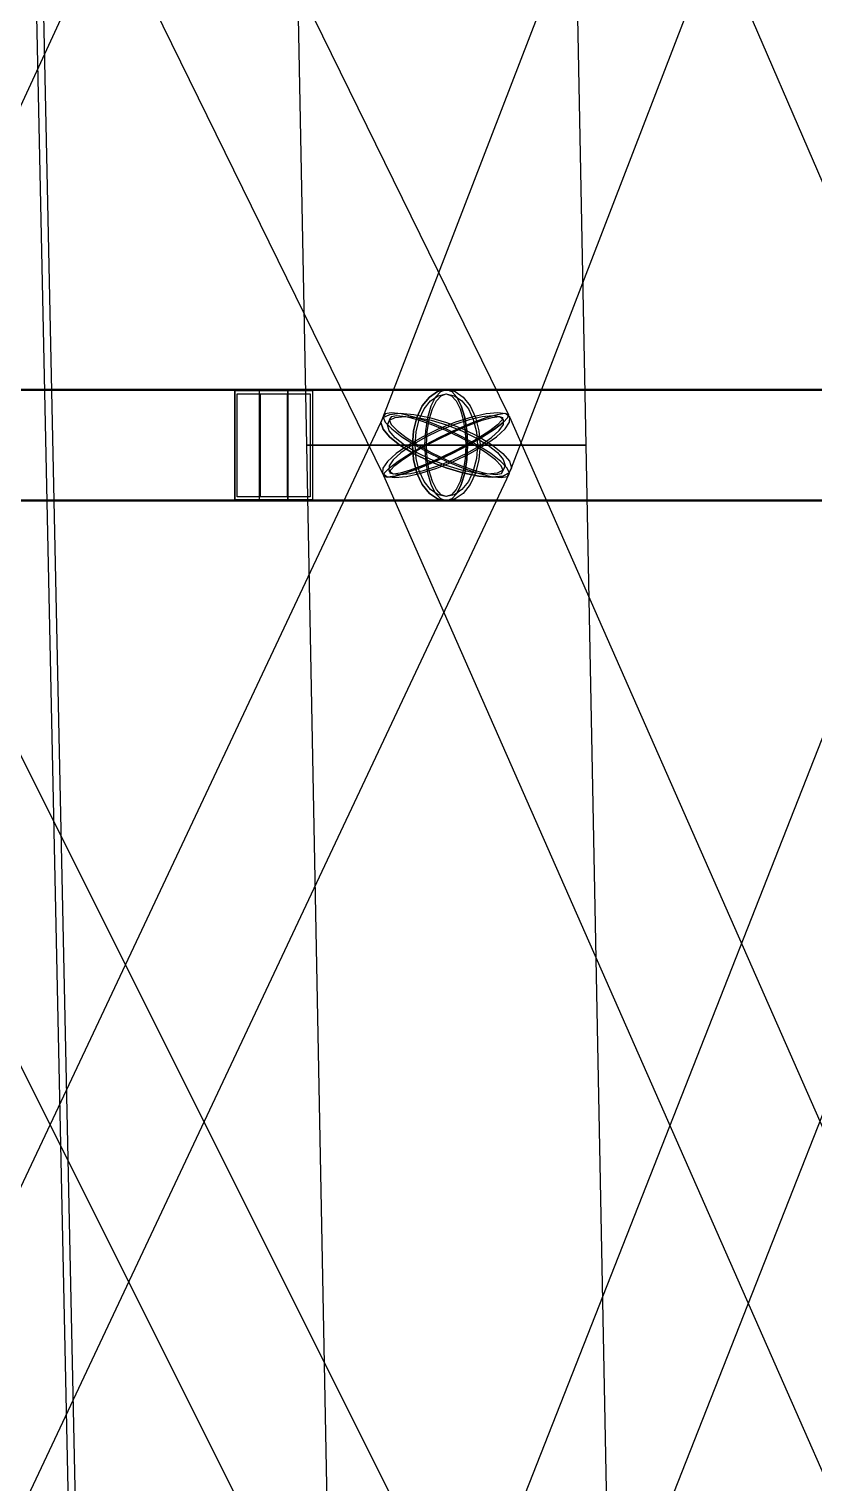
# Model space of a CAD drawing. Header units: millimetres. Extents: x -123812 to 252100, y -3000 to 639000.
# Drawn here: x 3463 to 6329, y 466211 to 471519 of the extents above; entities that cross this region are included whole.
import ezdxf

# ---------------------------------------------------------------- set-up
doc = ezdxf.new("R2010")
doc.units = ezdxf.units.MM
doc.layers.add('D-STR-STRC', color=7, linetype='Continuous', lineweight=25)

msp = doc.modelspace()

# ---------------------------------------------------------------- linework, layer by layer
at = {"layer": 'D-STR-STRC'}
for points in [[(2812.7, 469899), (5120.6, 474899), (5112.2, 474917.5), (5088.7, 474941.7), (5051.6, 474969.8), (5003.3, 475000), (4947.3, 475030.2), (4887.3, 475058.3), (4827.4, 475082.5), (4771.7, 475101), (4723.9, 475112.7), (4687.5, 475116.7), (4664.7, 475112.7), (4657.2, 475101), (2349.3, 470101)], [(2303.1, 474887.3), (4758.5, 469887.3), (4771.8, 469883.3), (4799.7, 469887.3), (4840.2, 469899), (4890.7, 469917.5), (4947.7, 469941.7), (5007.4, 469969.8), (5065.5, 470000), (5118.3, 470030.2), (5162.1, 470058.3), (5193.8, 470082.5), (5211.4, 470101), (5213.7, 470112.7), (2758.2, 475112.7)], [(4655.8, 474899), (6818.4, 469899), (6833.1, 469887.3), (6862.7, 469883.3), (6905.1, 469887.3), (6957.5, 469899), (7016.4, 469917.5), (7077.6, 469941.7), (7137, 469969.8), (7190.6, 470000), (7234.7, 470030.2), (7266.3, 470058.3), (7283.3, 470082.5), (7284.5, 470101), (5121.9, 475101)], [(6675.3, 475082.5), (4747.5, 470082.5), (4755.4, 470058.3), (4779.1, 470030.2), (4816.9, 470000), (4866.2, 469969.8), (4923.7, 469941.7), (4985.4, 469917.5), (5047.2, 469899), (5104.8, 469887.3), (5154.4, 469883.3), (5192.4, 469887.3), (5216.4, 469899), (5224.7, 469917.5), (7152.6, 474917.5)], [(3975.3, 450004.2), (3442.9, 475004.2), (3436, 475012.5), (3415.7, 475019.9), (3383.4, 475025.9), (3341.4, 475030.2), (3292.4, 475032.5), (3239.8, 475032.5), (3187.2, 475030.3), (3138.2, 475026), (3096.1, 475020), (3063.8, 475012.6), (3043.6, 475004.3), (3036.6, 474995.8), (3569, 449995.8)], [(2581, 469796.8), (4986.1, 469796.8), (5006.2, 469803.7), (5025, 469824), (5041.1, 469856.3), (5053.5, 469898.4), (5061.2, 469947.4), (5063.9, 470000), (5061.2, 470052.6), (5053.5, 470101.6), (5041.1, 470143.7), (5025, 470176), (5006.2, 470196.3), (4986.1, 470203.2), (2581, 470203.2)], [(2581, 469796.8), (4986.1, 469796.8), (5006.2, 469803.7), (5025, 469824), (5041.1, 469856.3), (5053.5, 469898.4), (5061.2, 469947.4), (5063.9, 470000), (5061.2, 470052.6), (5053.5, 470101.6), (5041.1, 470143.7), (5025, 470176), (5006.2, 470196.3), (4986.1, 470203.2), (2581, 470203.2)], [(7051.4, 470203.2), (4986.1, 470203.2), (4954.1, 470196.3), (4924.3, 470176), (4898.6, 470143.7), (4879, 470101.6), (4866.6, 470052.6), (4862.4, 470000), (4866.6, 469947.4), (4879, 469898.4), (4898.6, 469856.3), (4924.3, 469824), (4954.1, 469803.7), (4986.1, 469796.8), (7051.4, 469796.8)], [(7051.4, 470203.2), (4986.1, 470203.2), (4954.1, 470196.3), (4924.3, 470176), (4898.6, 470143.7), (4879, 470101.6), (4866.6, 470052.6), (4862.4, 470000), (4866.6, 469947.4), (4879, 469898.4), (4898.6, 469856.3), (4924.3, 469824), (4954.1, 469803.7), (4986.1, 469796.8), (7051.4, 469796.8)], [(2354.3, 469885.6), (4856.6, 464885.6), (4870, 464881.6), (4897.9, 464885.6), (4938.5, 464897.4), (4988.9, 464916.2), (5045.8, 464940.8), (5105.2, 464969.3), (5163.1, 465000), (5215.6, 465030.7), (5259.1, 465059.2), (5290.6, 465083.8), (5308, 465102.6), (5310, 465114.4), (2807.7, 470114.4)], [(2862.2, 464897.4), (5217, 469897.4), (5208.7, 469916.2), (5185.3, 469940.8), (5148.3, 469969.3), (5100.2, 470000), (5044.4, 470030.7), (4984.6, 470059.2), (4924.8, 470083.8), (4869.3, 470102.6), (4821.7, 470114.4), (4785.4, 470118.4), (4762.7, 470114.4), (4755.2, 470102.6), (2400.4, 465102.6)], [(7421.3, 465102.6), (5218.5, 470102.6), (5203.6, 470114.4), (5173.9, 470118.4), (5131.4, 470114.4), (5079, 470102.6), (5020.3, 470083.8), (4959.2, 470059.2), (4900, 470030.7), (4846.6, 470000), (4802.8, 469969.3), (4771.4, 469940.8), (4754.7, 469916.2), (4753.7, 469897.4), (6956.6, 464897.4)], [(5321.4, 464916.2), (7289.5, 469916.2), (7281.6, 469940.8), (7258, 469969.3), (7220.4, 470000), (7171.2, 470030.7), (7113.9, 470059.2), (7052.3, 470083.8), (6990.6, 470102.6), (6933.1, 470114.4), (6883.6, 470118.4), (6845.6, 470114.4), (6821.7, 470102.6), (6813.3, 470083.8), (4845.2, 465083.8)]]:
    msp.add_lwpolyline(points, dxfattribs=at)
for points in [[(3062, 475000), (3594.4, 450000), (3950, 450000), (3417.6, 475000)], [(3062, 475000), (3594.4, 450000), (3950, 450000), (3417.6, 475000)], [(4378.8, 475000), (4475.6, 470000), (5496.6, 470000), (5399, 475000)], [(4378.8, 475000), (4475.6, 470000), (5496.6, 470000), (5399, 475000)], [(-51.8, 469800), (4407.7, 469800), (4407.7, 470200), (-51.8, 470200)], [(-51.8, 469800), (4407.7, 469800), (4407.7, 470200), (-51.8, 470200)], [(4214.5, 469800), (7686.1, 469800), (7686.1, 470200), (4214.5, 470200)], [(4214.5, 470200), (4497.3, 470200), (4497.3, 469800), (4214.5, 469800)], [(4214.5, 469800), (7686.1, 469800), (7686.1, 470200), (4214.5, 470200)], [(4214.5, 470200), (4497.3, 470200), (4497.3, 469800), (4214.5, 469800)], [(4223, 470188), (4488.8, 470188), (4488.8, 469812), (4223, 469812)], [(4223, 470188), (4488.8, 470188), (4488.8, 469812), (4223, 469812)], [(4304.1, 470200), (4407.7, 470200), (4407.7, 469800), (4304.1, 469800)], [(4304.1, 470200), (4407.7, 470200), (4407.7, 469800), (4304.1, 469800)], [(4307.3, 470188), (4404.6, 470188), (4404.6, 469812), (4307.3, 469812)], [(4307.3, 470188), (4404.6, 470188), (4404.6, 469812), (4307.3, 469812)], [(5109.8, 470000), (5105.6, 469947.4), (5093.2, 469898.4), (5073.6, 469856.3), (5048, 469824), (5018.1, 469803.7), (4986.1, 469796.8), (4954.1, 469803.7), (4924.3, 469824), (4898.6, 469856.3), (4879, 469898.4), (4866.6, 469947.4), (4862.4, 470000), (4866.6, 470052.6), (4879, 470101.6), (4898.6, 470143.7), (4924.3, 470176), (4954.1, 470196.3), (4986.1, 470203.2), (5018.1, 470196.3), (5048, 470176), (5073.6, 470143.7), (5093.2, 470101.6), (5105.6, 470052.6)], [(5109.8, 470000), (5105.6, 469947.4), (5093.2, 469898.4), (5073.6, 469856.3), (5048, 469824), (5018.1, 469803.7), (4986.1, 469796.8), (4954.1, 469803.7), (4924.3, 469824), (4898.6, 469856.3), (4879, 469898.4), (4866.6, 469947.4), (4862.4, 470000), (4866.6, 470052.6), (4879, 470101.6), (4898.6, 470143.7), (4924.3, 470176), (4954.1, 470196.3), (4986.1, 470203.2), (5018.1, 470196.3), (5048, 470176), (5073.6, 470143.7), (5093.2, 470101.6), (5105.6, 470052.6)], [(5100.1, 470000), (5096.2, 469951.5), (5084.8, 469906.4), (5066.7, 469867.6), (5043.1, 469837.9), (5015.6, 469819.2), (4986.1, 469812.8), (4956.6, 469819.2), (4929.1, 469837.9), (4905.5, 469867.6), (4887.4, 469906.4), (4876, 469951.5), (4872.2, 470000), (4876, 470048.5), (4887.4, 470093.6), (4905.5, 470132.4), (4929.1, 470162.1), (4956.6, 470180.8), (4986.1, 470187.2), (5015.6, 470180.8), (5043.1, 470162.1), (5066.7, 470132.4), (5084.8, 470093.6), (5096.2, 470048.5)], [(5100.1, 470000), (5096.2, 469951.5), (5084.8, 469906.4), (5066.7, 469867.6), (5043.1, 469837.9), (5015.6, 469819.2), (4986.1, 469812.8), (4956.6, 469819.2), (4929.1, 469837.9), (4905.5, 469867.6), (4887.4, 469906.4), (4876, 469951.5), (4872.2, 470000), (4876, 470048.5), (4887.4, 470093.6), (4905.5, 470132.4), (4929.1, 470162.1), (4956.6, 470180.8), (4986.1, 470187.2), (5015.6, 470180.8), (5043.1, 470162.1), (5066.7, 470132.4), (5084.8, 470093.6), (5096.2, 470048.5)], [(5063.9, 470000), (5061.2, 469947.4), (5053.5, 469898.4), (5041.1, 469856.3), (5025, 469824), (5006.2, 469803.7), (4986.1, 469796.8), (4966, 469803.7), (4947.2, 469824), (4931.1, 469856.3), (4918.8, 469898.4), (4911, 469947.4), (4908.3, 470000), (4911, 470052.6), (4918.8, 470101.6), (4931.1, 470143.7), (4947.2, 470176), (4966, 470196.3), (4986.1, 470203.2), (5006.2, 470196.3), (5025, 470176), (5041.1, 470143.7), (5053.5, 470101.6), (5061.2, 470052.6)], [(5063.9, 470000), (5061.2, 469947.4), (5053.5, 469898.4), (5041.1, 469856.3), (5025, 469824), (5006.2, 469803.7), (4986.1, 469796.8), (4966, 469803.7), (4947.2, 469824), (4931.1, 469856.3), (4918.8, 469898.4), (4911, 469947.4), (4908.3, 470000), (4911, 470052.6), (4918.8, 470101.6), (4931.1, 470143.7), (4947.2, 470176), (4966, 470196.3), (4986.1, 470203.2), (5006.2, 470196.3), (5025, 470176), (5041.1, 470143.7), (5053.5, 470101.6), (5061.2, 470052.6)], [(5057.7, 470000), (5055.3, 469951.5), (5048.2, 469906.4), (5036.8, 469867.6), (5021.9, 469837.9), (5004.7, 469819.2), (4986.1, 469812.8), (4967.6, 469819.2), (4950.3, 469837.9), (4935.5, 469867.6), (4924.1, 469906.4), (4916.9, 469951.5), (4914.5, 470000), (4916.9, 470048.5), (4924.1, 470093.6), (4935.5, 470132.4), (4950.3, 470162.1), (4967.6, 470180.8), (4986.1, 470187.2), (5004.7, 470180.8), (5021.9, 470162.1), (5036.8, 470132.4), (5048.2, 470093.6), (5055.3, 470048.5)], [(5057.7, 470000), (5055.3, 469951.5), (5048.2, 469906.4), (5036.8, 469867.6), (5021.9, 469837.9), (5004.7, 469819.2), (4986.1, 469812.8), (4967.6, 469819.2), (4950.3, 469837.9), (4935.5, 469867.6), (4924.1, 469906.4), (4916.9, 469951.5), (4914.5, 470000), (4916.9, 470048.5), (4924.1, 470093.6), (4935.5, 470132.4), (4950.3, 470162.1), (4967.6, 470180.8), (4986.1, 470187.2), (5004.7, 470180.8), (5021.9, 470162.1), (5036.8, 470132.4), (5048.2, 470093.6), (5055.3, 470048.5)], [(5155.3, 470000), (5193.1, 469969.8), (5216.8, 469941.7), (5224.7, 469917.5), (5216.4, 469899), (5192.4, 469887.3), (5154.4, 469883.3), (5104.8, 469887.3), (5047.2, 469899), (4985.4, 469917.5), (4923.7, 469941.7), (4866.2, 469969.8), (4816.9, 470000), (4779.1, 470030.2), (4755.4, 470058.3), (4747.5, 470082.5), (4755.8, 470101), (4779.8, 470112.7), (4817.8, 470116.7), (4867.4, 470112.7), (4925, 470101), (4986.8, 470082.5), (5048.5, 470058.3), (5106, 470030.2)], [(4846.6, 470000), (4802.8, 469969.3), (4771.4, 469940.8), (4754.7, 469916.2), (4753.7, 469897.4), (4768.6, 469885.6), (4798.3, 469881.6), (4840.8, 469885.6), (4893.2, 469897.4), (4951.9, 469916.2), (5013, 469940.8), (5072.2, 469969.3), (5125.6, 470000), (5169.4, 470030.7), (5200.8, 470059.2), (5217.5, 470083.8), (5218.5, 470102.6), (5203.6, 470114.4), (5173.9, 470118.4), (5131.4, 470114.4), (5079, 470102.6), (5020.3, 470083.8), (4959.2, 470059.2), (4900, 470030.7)], [(4872, 470000), (4927.9, 469969.3), (4987.7, 469940.8), (5047.4, 469916.2), (5102.9, 469897.4), (5150.5, 469885.6), (5186.9, 469881.6), (5209.5, 469885.6), (5217, 469897.4), (5208.7, 469916.2), (5185.3, 469940.8), (5148.3, 469969.3), (5100.2, 470000), (5044.4, 470030.7), (4984.6, 470059.2), (4924.8, 470083.8), (4869.3, 470102.6), (4821.7, 470114.4), (4785.4, 470118.4), (4762.7, 470114.4), (4755.2, 470102.6), (4763.5, 470083.8), (4786.9, 470059.2), (4823.9, 470030.7)], [(5065.5, 470000), (5007.4, 469969.8), (4947.7, 469941.7), (4890.7, 469917.5), (4840.2, 469899), (4799.7, 469887.3), (4771.8, 469883.3), (4758.5, 469887.3), (4760.8, 469899), (4778.4, 469917.5), (4810.2, 469941.7), (4853.9, 469969.8), (4906.7, 470000), (4964.9, 470030.2), (5024.5, 470058.3), (5081.5, 470082.5), (5132, 470101), (5172.6, 470112.7), (5200.4, 470116.7), (5213.7, 470112.7), (5211.4, 470101), (5193.8, 470082.5), (5162.1, 470058.3), (5118.3, 470030.2)], [(5138.7, 470000), (5172.7, 469972.8), (5194.1, 469947.4), (5201.3, 469925.6), (5193.8, 469908.9), (5172.1, 469898.4), (5137.8, 469894.8), (5093.2, 469898.4), (5041.2, 469908.9), (4985.5, 469925.6), (4929.8, 469947.4), (4878, 469972.8), (4833.5, 470000), (4799.5, 470027.2), (4778.1, 470052.6), (4771, 470074.4), (4778.5, 470091.1), (4800.1, 470101.6), (4834.4, 470105.2), (4879.1, 470101.6), (4931, 470091.1), (4986.7, 470074.4), (5042.4, 470052.6), (5094.2, 470027.2)], [(4860.4, 470000), (4820.8, 469972.4), (4792.6, 469946.6), (4777.5, 469924.5), (4776.6, 469907.5), (4790, 469896.9), (4816.8, 469893.2), (4855.1, 469896.9), (4902.4, 469907.5), (4955.3, 469924.5), (5010.4, 469946.6), (5063.8, 469972.4), (5111.9, 470000), (5151.4, 470027.6), (5179.7, 470053.4), (5194.7, 470075.5), (5195.6, 470092.5), (5182.2, 470103.1), (5155.4, 470106.8), (5117.1, 470103.1), (5069.9, 470092.5), (5016.9, 470075.5), (4961.9, 470053.4), (4908.5, 470027.6)], [(4883.2, 470000), (4933.6, 469972.4), (4987.5, 469946.6), (5041.3, 469924.5), (5091.4, 469907.5), (5134.3, 469896.9), (5167.1, 469893.2), (5187.6, 469896.9), (5194.3, 469907.5), (5186.8, 469924.5), (5165.7, 469946.6), (5132.3, 469972.4), (5089, 470000), (5038.6, 470027.6), (4984.7, 470053.4), (4930.9, 470075.5), (4880.8, 470092.5), (4837.9, 470103.1), (4805.1, 470106.8), (4784.7, 470103.1), (4777.9, 470092.5), (4785.4, 470075.5), (4806.5, 470053.4), (4839.9, 470027.6)], [(5057.7, 470000), (5005.3, 469972.8), (4951.5, 469947.4), (4900.1, 469925.6), (4854.6, 469908.9), (4818, 469898.4), (4792.9, 469894.8), (4780.9, 469898.4), (4783, 469908.9), (4798.8, 469925.6), (4827.5, 469947.4), (4866.9, 469972.8), (4914.5, 470000), (4966.9, 470027.2), (5020.7, 470052.6), (5072.1, 470074.4), (5117.6, 470091.1), (5154.2, 470101.6), (5179.3, 470105.2), (5191.3, 470101.6), (5189.2, 470091.1), (5173.4, 470074.4), (5144.7, 470052.6), (5105.3, 470027.2)], [(4475.6, 470000), (4572.3, 465000), (5594.3, 465000), (5496.6, 470000)], [(5496.6, 470000), (5479.3, 470000), (5428.2, 470000), (5347.1, 470000), (5241.4, 470000), (5118.2, 470000), (4986.1, 470000), (4854, 470000), (4730.8, 470000), (4625.1, 470000), (4544, 470000), (4493, 470000), (4475.6, 470000), (4493, 470000), (4544, 470000), (4625.1, 470000), (4730.8, 470000), (4854, 470000), (4986.1, 470000), (5118.2, 470000), (5241.4, 470000), (5347.1, 470000), (5428.2, 470000), (5479.3, 470000)], [(4475.6, 470000), (4572.3, 465000), (5594.3, 465000), (5496.6, 470000)], [(5496.6, 470000), (5479.3, 470000), (5428.2, 470000), (5347.1, 470000), (5241.4, 470000), (5118.2, 470000), (4986.1, 470000), (4854, 470000), (4730.8, 470000), (4625.1, 470000), (4544, 470000), (4493, 470000), (4475.6, 470000), (4493, 470000), (4544, 470000), (4625.1, 470000), (4730.8, 470000), (4854, 470000), (4986.1, 470000), (5118.2, 470000), (5241.4, 470000), (5347.1, 470000), (5428.2, 470000), (5479.3, 470000)]]:
    msp.add_lwpolyline(points, close=True, dxfattribs=at)

doc.saveas('drawing.dxf')
